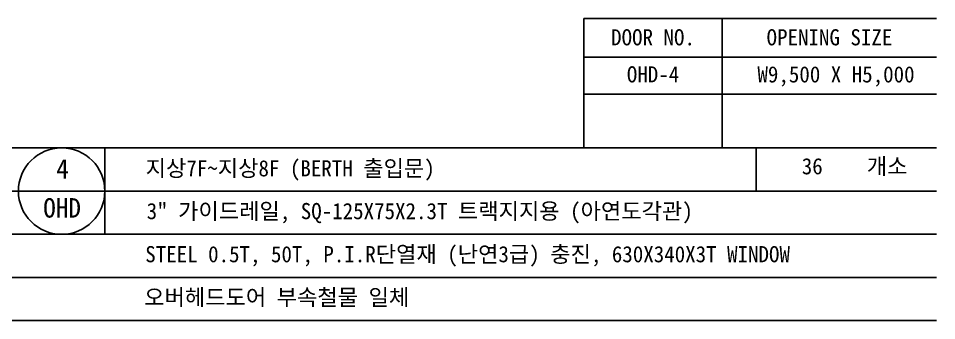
# Model space of a CAD drawing. Header units: millimetres. Extents: x 34479 to 326239, y 111570 to 168880.
# Drawn here: x 188721 to 197217, y 159567 to 162367 of the extents above; entities that cross this region are included whole.
import ezdxf
from ezdxf.enums import TextEntityAlignment as Align

# ---------------------------------------------------------------- set-up
doc = ezdxf.new("R2010")
doc.units = ezdxf.units.MM
doc.header["$LTSCALE"] = 100
doc.header["$MEASUREMENT"] = 0
for name, color, linetype in [('A-XXXX-TABL', 7, 'CONTINUOUS'), ('A-XXXX-TXT2', 3, 'CONTINUOUS'), ('WALLBR', 3, 'CONTINUOUS'), ('WINDOW', 7, 'CONTINUOUS')]:
    doc.layers.add(name, color=color, linetype=linetype)
doc.styles.add('돋움체', font='')
doc.styles.get('돋움체').set_extended_font_data('DotumChe')

msp = doc.modelspace()

# ---------------------------------------------------------------- linework, layer by layer
at = {"layer": 'A-XXXX-TABL'}
for p, q in [((160478.88, 161167.07), (197216.38, 161167.07)), ((189521.61, 160367.07), (189521.61, 161167.07)), ((195549.01, 160767.07), (195549.01, 161167.07)), ((160478.88, 160767.07), (197216.38, 160767.07)), ((160478.88, 160367.07), (197216.38, 160367.07)), ((160478.88, 159967.07), (197216.38, 159967.07)), ((160478.88, 159567.07), (197216.38, 159567.07))]:
    msp.add_line(p, q, dxfattribs=at)
at = {"layer": 'A-XXXX-TABL', "color": 4}
msp.add_circle((189121.61, 160767.07), 400, dxfattribs=at)
at = {"layer": 'WINDOW'}
for p, q in [((197217.36, 162367.07, 0), (193952.91, 162367.07, 0)), ((193952.91, 162367.07, 0), (193952.91, 161167.07)), ((195233.8, 162367.07, 0), (195233.8, 161167.07)), ((193952.91, 162008.75, 0), (197217.36, 162008.75, 0)), ((193952.91, 161665.43, 0), (197217.36, 161665.43, 0))]:
    msp.add_line(p, q, dxfattribs=at)

# ---------------------------------------------------------------- texts
at = {"layer": 'A-XXXX-TXT2', "style": '돋움체'}
for s, p in [('개소', (196571.28, 160997.45)), ('36', (195969.57, 160997.45))]:
    msp.add_text(s, height=150, dxfattribs=at).set_placement(p, align=Align.MIDDLE_LEFT)
for s, p in [('4', (189129.85, 160883.27)), ('OHD', (189125.67, 160521.58))]:
    msp.add_text(s, height=180, dxfattribs=at).set_placement(p, align=Align.CENTER)
for s, p in [('지상7F~지상8F (BERTH 출입문)', (189898.96, 160903.32)), ('3" 가이드레일, SQ-125X75X2.3T 트랙지지용 (아연도각관)', (189908.16, 160506.99)), ('STEEL 0.5T, 50T, P.I.R단열재 (난연3급) 충진, 630X340X3T WINDOW', (189895.16, 160107.74)), ('오버헤드도어 부속철물 일체', (189884.81, 159708.22))]:
    msp.add_text(s, height=150, dxfattribs=at).set_placement(p)
at = {"layer": 'WALLBR', "style": '돋움체'}
for s, p in [('DOOR NO.', (194593.35, 162191.66, 0)), ('OPENING SIZE', (196225.58, 162191.66, 0)), ('OHD-4', (194593.35, 161848.34, 0)), ('W9,500 X H5,000', (196286.29, 161848.34, 0))]:
    msp.add_text(s, height=150, dxfattribs=at).set_placement(p, align=Align.MIDDLE_CENTER)

doc.saveas('drawing.dxf')
